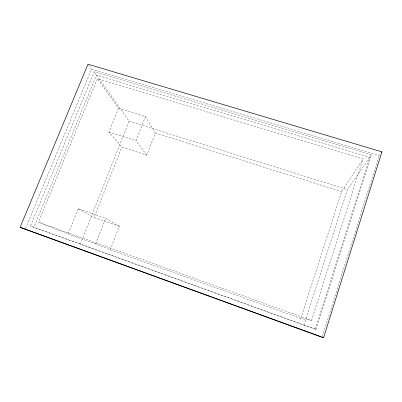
<?xml version="1.0" encoding="UTF-8"?>
<svg xmlns="http://www.w3.org/2000/svg" width="402" height="402" viewBox="0 0 402 402"><rect width="100%" height="100%" fill="white"/><g stroke="black" fill="none" stroke-linecap="round" stroke-linejoin="round"><path stroke-width="0.3" stroke-dasharray="2.01 1.51" d="M322.324 336.559L379.242 155.423L379.905 154.529M315.279 329.198L369.77 157.298L96.535 75.043L33.813 227.261M316.113 329.479L371.383 154.961L94.234 71.777L30.492 226.04L316.113 329.479L30.492 226.04M311.54 320.434L363.021 159.016L97.425 78.742L38.426 222.18L68.104 233.964L95.661 243.888L110.228 249.763L300.791 318.434L311.54 320.434L38.426 222.18M303.902 325.318L347.413 189.643L371.383 154.961M300.791 318.434L341.645 191.664L363.021 159.016M110.228 249.763L119.283 226.316L105.686 218.271L78.244 208.668L68.104 233.964M118.479 108.294L108.957 132.062L121.871 147.082L146.78 155.137L155.328 133.002L145.449 116.665L118.479 108.294L97.425 78.742M95.661 243.888L105.686 218.271M146.78 155.137L136.037 140.715L145.449 116.665M119.283 226.316L94.073 217.467L121.871 147.082M80.299 244.321L129.057 121.168L94.234 71.777M25.542 228.547L91.555 69.25L88.701 65.224M91.555 69.25L379.242 155.423M129.057 121.168L347.413 189.643M155.328 133.002L341.645 191.664M108.957 132.062L136.037 140.715M78.244 208.668L94.073 217.467"/><path stroke-width="0.6" d="M323.56 337.78L381.9 151.85L87.988 64.219L20.1 227.331L323.56 337.78L322.133 337.157M381.237 152.745L381.9 151.85M20.1 227.331L321.545 336.941"/></g></svg>
